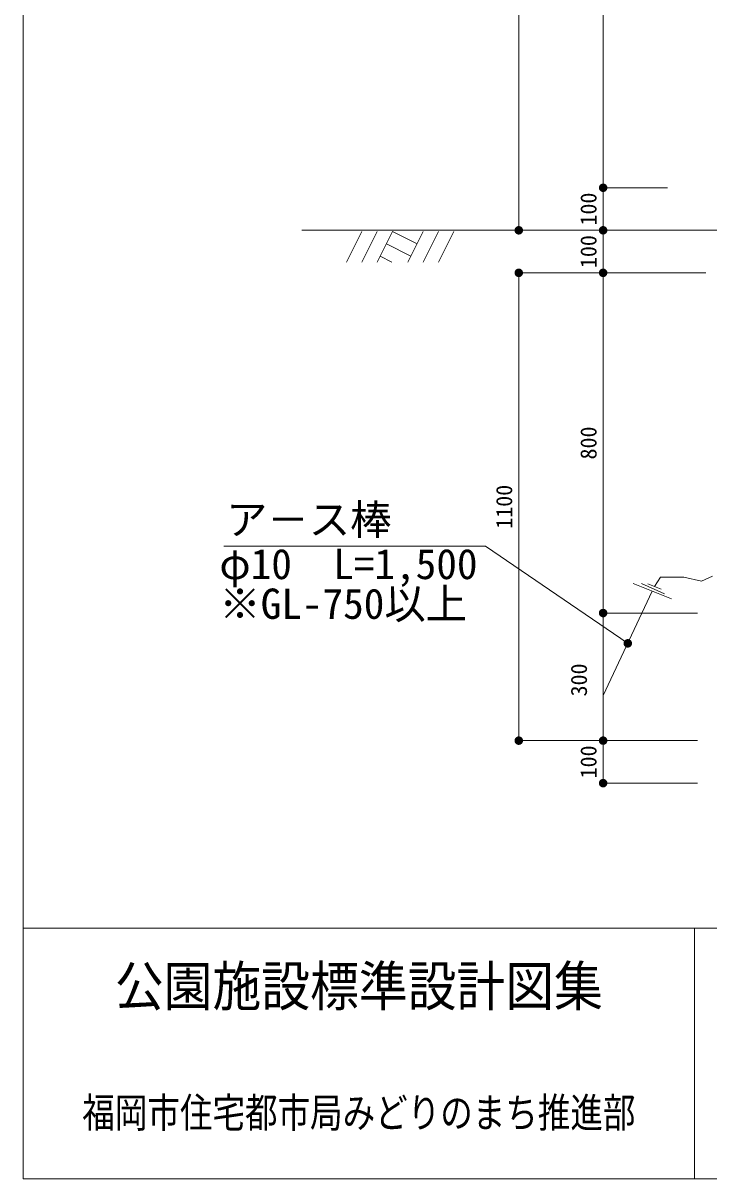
# Model space of a CAD drawing. Units: millimetres on the paper, scale 1:30. Extents: x 13 to 287, y 13 to 199.
# Drawn here: x 13.1 to 66.8, y 12.7 to 103.2 of the extents above; entities that cross this region are included whole.
import ezdxf
from ezdxf.enums import TextEntityAlignment as Align

# ---------------------------------------------------------------- set-up
doc = ezdxf.new("R2010")
doc.units = ezdxf.units.MM
for name, color, linetype, lineweight in [('_0-0_', 7, 'Continuous', 13), ('ハッチ', 4, 'Continuous', 13), ('寸法', 1, 'Continuous', 13), ('本体', 7, 'Continuous', 13)]:
    doc.layers.add(name, color=color, linetype=linetype, lineweight=lineweight)
doc.styles.add('ＭＳ ゴシック', font='')
doc.styles.get('ＭＳ ゴシック').set_extended_font_data('MS Gothic')

# ---------------------------------------------------------------- blocks, each defined once
blk = doc.blocks.new('filled_dot')
at = {"color": 0, "linetype": 'Continuous', "lineweight": -2, "const_width": 1.25}
blk.add_lwpolyline([(-0.625, 0, 1), (0.625, 0, 1)], format="xyb", close=True, dxfattribs=at)

msp = doc.modelspace()

# ---------------------------------------------------------------- linework, layer by layer
at = {"layer": '_0-0_', "color": 6}
for p, q in [((13.113, 193.83), (13.113, 12.65)), ((13.113, 32.308), (286.923, 32.308)), ((13.113, 12.65), (286.923, 12.65))]:
    msp.add_line(p, q, dxfattribs=at)
at = {"layer": '_0-0_'}
msp.add_line((65.719, 32.308), (65.719, 12.65), dxfattribs=at)
at = {"layer": 'ハッチ'}
for p, q in [((39.656, 86.901), (38.456, 84.501)), ((40.856, 86.901), (39.656, 84.501)), ((42.056, 86.901), (40.856, 84.501)), ((42.056, 86.901), (43.976, 85.941)), ((44.456, 86.901), (43.256, 84.501)), ((45.656, 86.901), (44.456, 84.501)), ((46.856, 86.901), (45.656, 84.501)), ((41.576, 85.941), (43.496, 84.981)), ((41.096, 84.981), (41.996, 84.501))]:
    msp.add_line(p, q, dxfattribs=at)
at = {"layer": '寸法'}
for p, q in [((51.945, 182.152), (51.945, 87.001)), ((58.553, 133.667), (58.553, 87.001)), ((58.553, 90.334), (58.553, 87.001)), ((63.606, 90.334), (58.553, 90.334)), ((59.761, 87.001), (51.945, 87.001)), ((63.606, 87.001), (58.553, 87.001)), ((58.553, 87.001), (58.553, 83.668)), ((63.606, 87.001), (58.553, 87.001)), ((63.61, 87.001), (58.553, 87.001)), ((51.945, 83.668), (51.945, 47.001)), ((66.612, 83.668), (51.945, 83.668)), ((58.553, 83.668), (58.553, 57.001)), ((63.61, 83.668), (58.553, 83.668)), ((63.61, 83.668), (58.553, 83.668)), ((49.333, 62.231), (28.83, 62.231)), ((59.932, 55.001), (49.333, 62.231)), ((63.612, 57.001), (58.553, 57.001)), ((58.553, 57.001), (58.553, 47.001)), ((65.945, 57.001), (58.553, 57.001)), ((60.483, 54.625), (59.932, 55.001)), ((63.612, 47.001), (51.945, 47.001)), ((58.553, 47.001), (58.553, 43.668)), ((65.945, 47.001), (58.553, 47.001)), ((65.945, 47.001), (58.553, 47.001)), ((65.945, 43.668), (58.553, 43.668))]:
    msp.add_line(p, q, dxfattribs=at)
at = {"layer": '寸法', "lineweight": 18}
msp.add_line((60.483, 54.625), (60.48, 54.627), dxfattribs=at)
at = {"layer": '本体'}
for p, q in [((73.783, 87.001), (34.948, 87.001)), ((63.054, 59.801), (62.587, 59.087)), ((64.864, 59.801), (63.054, 59.801)), ((66.268, 59.492), (64.864, 59.801)), ((67.119, 59.902), (66.268, 59.492)), ((60.898, 59.324), (63.912, 58.118)), ((61.549, 59.324), (63.372, 58.513)), ((62.065, 59.296), (63.109, 58.878)), ((62.405, 58.721), (58.561, 50.529))]:
    msp.add_line(p, q, dxfattribs=at)

# ---------------------------------------------------------------- block references
at = {"layer": '寸法', "xscale": 0.267, "yscale": 0.267}
for p, rotation in [((58.553, 90.334), 270), ((51.945, 87.001), 90), ((58.553, 87.001), 90), ((58.553, 87.001), 270), ((58.553, 87.001), 90), ((51.945, 83.668), 270), ((58.553, 83.668), 270), ((58.553, 83.668), 90), ((58.553, 57.001), 90), ((58.553, 57.001), 270), ((51.945, 47.001), 90), ((58.553, 47.001), 270), ((58.553, 47.001), 90), ((58.553, 43.668), 90)]:
    msp.add_blockref('filled_dot', p, dxfattribs=dict(at, rotation=rotation))
at = {"layer": '寸法', "lineweight": 18, "xscale": 0.267, "yscale": 0.267, "rotation": 145.7}
msp.add_blockref('filled_dot', (60.483, 54.625), dxfattribs=at)

# ---------------------------------------------------------------- texts
at = {"layer": '_0-0_', "style": 'ＭＳ ゴシック'}
for s, height, width, p in [('公園施設標準設計図集', 3.114, 0.9, (20.302, 25.269)), ('福岡市住宅都市局みどりのまち推進部', 2.336, 0.8, (17.753, 15.972))]:
    msp.add_text(s, height=height, dxfattribs=dict(at, width=width)).set_placement(p, align=Align.BOTTOM_LEFT)
at = {"layer": '寸法', "style": 'ＭＳ ゴシック'}
for s, p in [('100', (58.416, 87.373)), ('100', (58.416, 84.039)), ('800', (58.416, 69.039)), ('1100', (51.808, 63.608)), ('300', (57.666, 50.465)), ('100', (58.416, 44.04))]:
    msp.add_text(s, height=1.266, rotation=90, dxfattribs=at).set_placement(p, align=Align.BOTTOM_LEFT)
at = {"layer": '寸法', "color": 3, "style": 'ＭＳ ゴシック'}
for s, p in [('ア－ス棒', (29.017, 62.437)), ('φ10\u3000L=1,500', (28.486, 58.948)), ('※GL-750以上', (28.486, 55.832))]:
    msp.add_text(s, height=2.374, dxfattribs=at).set_placement(p, align=Align.BOTTOM_LEFT)

doc.saveas('drawing.dxf')
